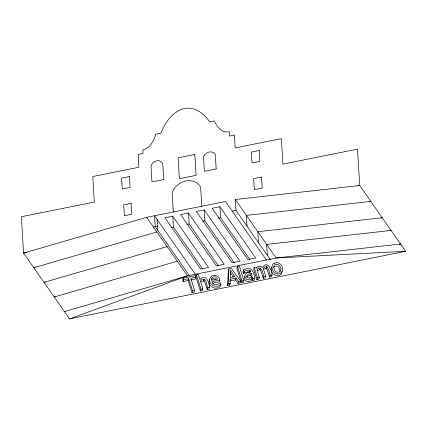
<?xml version="1.0" encoding="UTF-8"?>
<svg xmlns="http://www.w3.org/2000/svg" width="427" height="427" viewBox="0 0 427 427"><rect width="100%" height="100%" fill="white"/><g stroke="black" fill="none" stroke-linecap="round" stroke-linejoin="round"><path stroke-width="0.64" d="M229.95 280.39L230.34 279.183L236.051 278.03L235.469 279.85L238.042 283.432L240.139 283.01L240.721 281.196L231.322 268.407L228.872 268.898L228.29 270.713L227.612 285.53L229.619 285.124L229.662 283.944M229.619 285.124L230.201 283.309L230.34 279.183M227.612 285.53L228.194 283.715L228.872 268.898M282.124 271.529C280.833 280.032 268.081 273.766 271.828 266.848M190.789 279.989L195.176 279.103L195.758 277.288L195.246 275.661L183.22 278.073L182.639 279.893L183.156 281.521L188.174 280.512L188.755 278.698L183.738 279.706L183.156 281.521M196.404 274.764L195.822 276.579L200.375 291.006L202.265 290.627L202.846 288.807L200.402 281.078L201.576 279.882A3.384 3.005 17.8 0 1 203.572 279.162C207.106 279.856 206.22 285.476 207.885 287.798L207.303 289.613L209.187 289.234L209.769 287.419C209.31 282.589 205.584 272.864 199.937 279.605L198.288 274.385L196.404 274.764L200.957 289.191L200.375 291.006M195.758 277.288L190.741 278.297L194.589 290.472L194.002 292.287L192.017 292.682L192.598 290.867L188.755 278.698M200.994 281.697A3.384 3.005 17.8 0 1 202.99 280.977L203.519 281.019L204.101 279.205M207.303 289.613L204.944 282.402L203.962 281.185L204.544 279.37M219.756 280.096L211.984 281.66C212.449 283.453 214.119 284.894 216.025 284.734C218.245 285.551 220.754 280.277 220.919 284.505C216.425 288.812 208.232 284.921 209.822 278.548C211.354 273.344 219.558 274.753 219.756 280.096L219.168 281.911L212.699 283.213M220.919 284.505L220.337 286.32C215.534 291.091 206.716 285.855 209.609 279.423M237.471 266.507L236.884 268.327L241.442 282.749L243.331 282.37L243.913 280.555L239.355 266.128L237.471 266.507L242.024 280.934L241.442 282.749M238.042 283.432L238.624 281.617L236.051 278.03M252.362 280.555L252.944 278.74L252.592 277.635L252.01 279.45L252.362 280.555L254.236 280.176L254.818 278.361C253.569 271.145 251.402 265.621 243.609 269.837L243.027 271.652C243.187 275.89 247.473 269.843 249.592 272.458L250.174 270.643C248.039 269.298 243.742 270.595 243.587 273.424M243.7 273.403L244.281 271.588M249.245 272.175L249.827 270.36M251.375 277.427L250.649 275.132L251.231 273.317L248.002 274.417L246.763 275.922C246.79 279.028 251.124 278.377 252.138 276.189L251.231 273.317M254.198 267.473L253.617 269.288L256.889 279.642L258.773 279.263L259.354 277.449L256.915 269.72C261.313 263.689 263.048 273.84 263.833 276.547L263.251 278.361L265.135 277.982L265.717 276.168L263.245 268.476C267.638 262.386 269.432 272.511 270.195 275.271L269.613 277.086L271.497 276.707L272.079 274.892C271.785 270.366 267.644 259.787 262.562 267.387C260.972 265.284 257.524 265.968 256.446 268.241L256.083 267.094L254.198 267.473L257.47 277.828L256.889 279.642M257.353 270.371L259.584 269.736L260.166 267.921M263.251 278.361L260.881 271.065L259.984 269.896L260.566 268.081M263.742 269.063L265.946 268.455L266.528 266.64M269.613 277.086L267.243 269.789L266.347 268.615L266.928 266.8M244.703 276.232C242.125 280.811 249.854 283.88 252.01 279.45M252.592 277.635C246.048 284.884 240.23 272.111 250.793 271.924L250.174 270.643M246.384 277.134L247.42 276.232L250.649 275.132M211.253 279.893L213.233 278.628L215.614 278.996M69.489 318.873L405.65 251.289L359.737 185.521L357.511 149.135L282.909 164.133L281.35 138.631L235.186 147.913L234.402 135.071L229.491 136.058L229.219 131.66C222.211 133.496 216.761 126.771 214.557 120.926L209.646 121.914C204.181 113.486 194.424 106.211 183.893 108.629C172.294 111.746 165.164 122.709 160.824 133.197L155.748 134.217A30.45 25.721 -34.9 0 1 152.444 142.207C150.283 145.756 147.091 149.092 142.837 149.85L143.056 153.437L138.145 154.425L138.93 167.267L92.766 176.548L94.324 202.046L21.35 216.719L23.576 253.104L69.489 318.873L187.512 275.842L276.157 258.02L400.585 244.03L399.282 244.292M274.545 263.171C280.091 260.438 285.594 269.266 280.977 273.029C276.05 276.434 270.115 269.955 272.41 265.034A4.702 4.174 17.8 0 1 274.545 263.171M266.336 259.995L225.493 201.485L146.669 217.332L23.576 253.104L26.832 252.448M156.88 231.962L33.786 267.729L35.089 267.467M167.09 246.587L43.997 282.359L45.299 282.098M177.301 261.217L54.208 296.984L55.51 296.722M172.775 216.222L164.918 217.802L200.695 269.058L208.552 267.478L172.775 216.222L173.442 227.111L202.371 268.551M188.488 213.062L180.632 214.642L216.414 265.898L224.271 264.318L188.488 213.062L189.156 223.951L218.464 265.936M204.207 209.903L196.351 211.482L232.128 262.738L239.985 261.159L204.207 209.903L204.869 220.791L234.183 262.776M219.921 206.743L212.064 208.323L247.841 259.579L255.698 257.999L219.921 206.743L220.588 217.631L249.896 259.616M153.378 227.009L157.782 226.123M232.299 211.141L235.982 210.399L270.366 259.659M357.783 185.91L359.737 185.521L235.314 199.51L235.982 210.399M171.627 227.474L173.442 227.111M186.738 224.437L189.156 223.951M202.457 221.277L204.869 220.791M218.17 218.117L220.588 217.631M369.52 201.661L370.823 201.395L246.4 215.389L247.062 226.278M380.916 217.989L382.218 217.727L257.796 231.717L258.463 242.605M389.782 230.687L391.084 230.425L266.661 244.415L267.329 255.303M65.726 311.352L64.418 311.614L187.512 275.842L146.669 217.332M229.758 280.998L235.469 279.85M192.598 290.867L194.589 290.472M200.957 289.191L202.846 288.807M207.885 287.798L209.769 287.419M228.194 283.715L230.201 283.309M238.624 281.617L240.721 281.196M242.024 280.934L243.913 280.555M252.944 278.74L254.818 278.361M257.47 277.828L259.354 277.449M263.833 276.547L265.717 276.168M270.195 275.271L272.079 274.892M405.65 251.289L276.157 258.02L235.314 199.51M203.519 281.019L203.962 281.185M265.946 268.455L266.347 268.615M259.584 269.736L259.984 269.896M230.42 272.853L233.329 276.883M195.374 274.262L154.526 215.752L155.193 226.641L189.209 275.372M243.609 269.837L244.169 271.609M188.174 280.512L192.017 292.682M183.22 278.073L183.738 279.706M280.139 271.31L279.039 267.825L278.052 266.71A2.669 2.37 17.8 0 0 276.194 266.106L274.812 266.384A2.69 2.386 17.8 0 0 273.52 267.617M201.795 206.252L200.626 187.197A16.034 13.541 -34.9 0 0 185.83 180.984A16.034 13.541 -34.9 0 0 172.145 192.924L173.309 211.979M157.061 219.382L157.723 230.27M230.639 270.537L230.399 277.502L235.005 276.579L230.639 270.537M273.931 266.427C273.344 276.05 285.812 272.463 278.634 264.895A2.669 2.37 17.8 0 0 276.776 264.292L275.394 264.569A2.69 2.386 17.8 0 0 274.102 265.802L273.931 266.427M211.835 278.078L211.562 280.325L217.492 279.13C217.017 276.429 213.254 275.927 211.835 278.078M194.803 154.499L178.107 157.857L179.383 178.726L196.078 175.369L194.803 154.499M129.466 176.548L121.61 178.128L122.277 189.017L130.134 187.442L129.466 176.548M259.205 150.469L251.343 152.049L252.01 162.938L259.867 161.358L259.205 150.469M163.749 179.532L151.964 181.902L151.073 167.384A6.202 5.236 -34.9 0 1 156.634 160.755A6.202 5.236 -34.9 0 1 162.863 165.014L163.749 179.532M216.185 168.991L204.4 171.36L203.508 156.842A6.72 5.674 -34.9 0 1 209.182 152.028A6.72 5.674 -34.9 0 1 215.299 154.473L216.185 168.991M261.527 177.088L253.67 178.667L254.337 189.625L262.194 188.045L261.527 177.088M131.11 203.375L123.729 204.859L124.39 215.747L131.772 214.263L131.11 203.375"/></g></svg>
